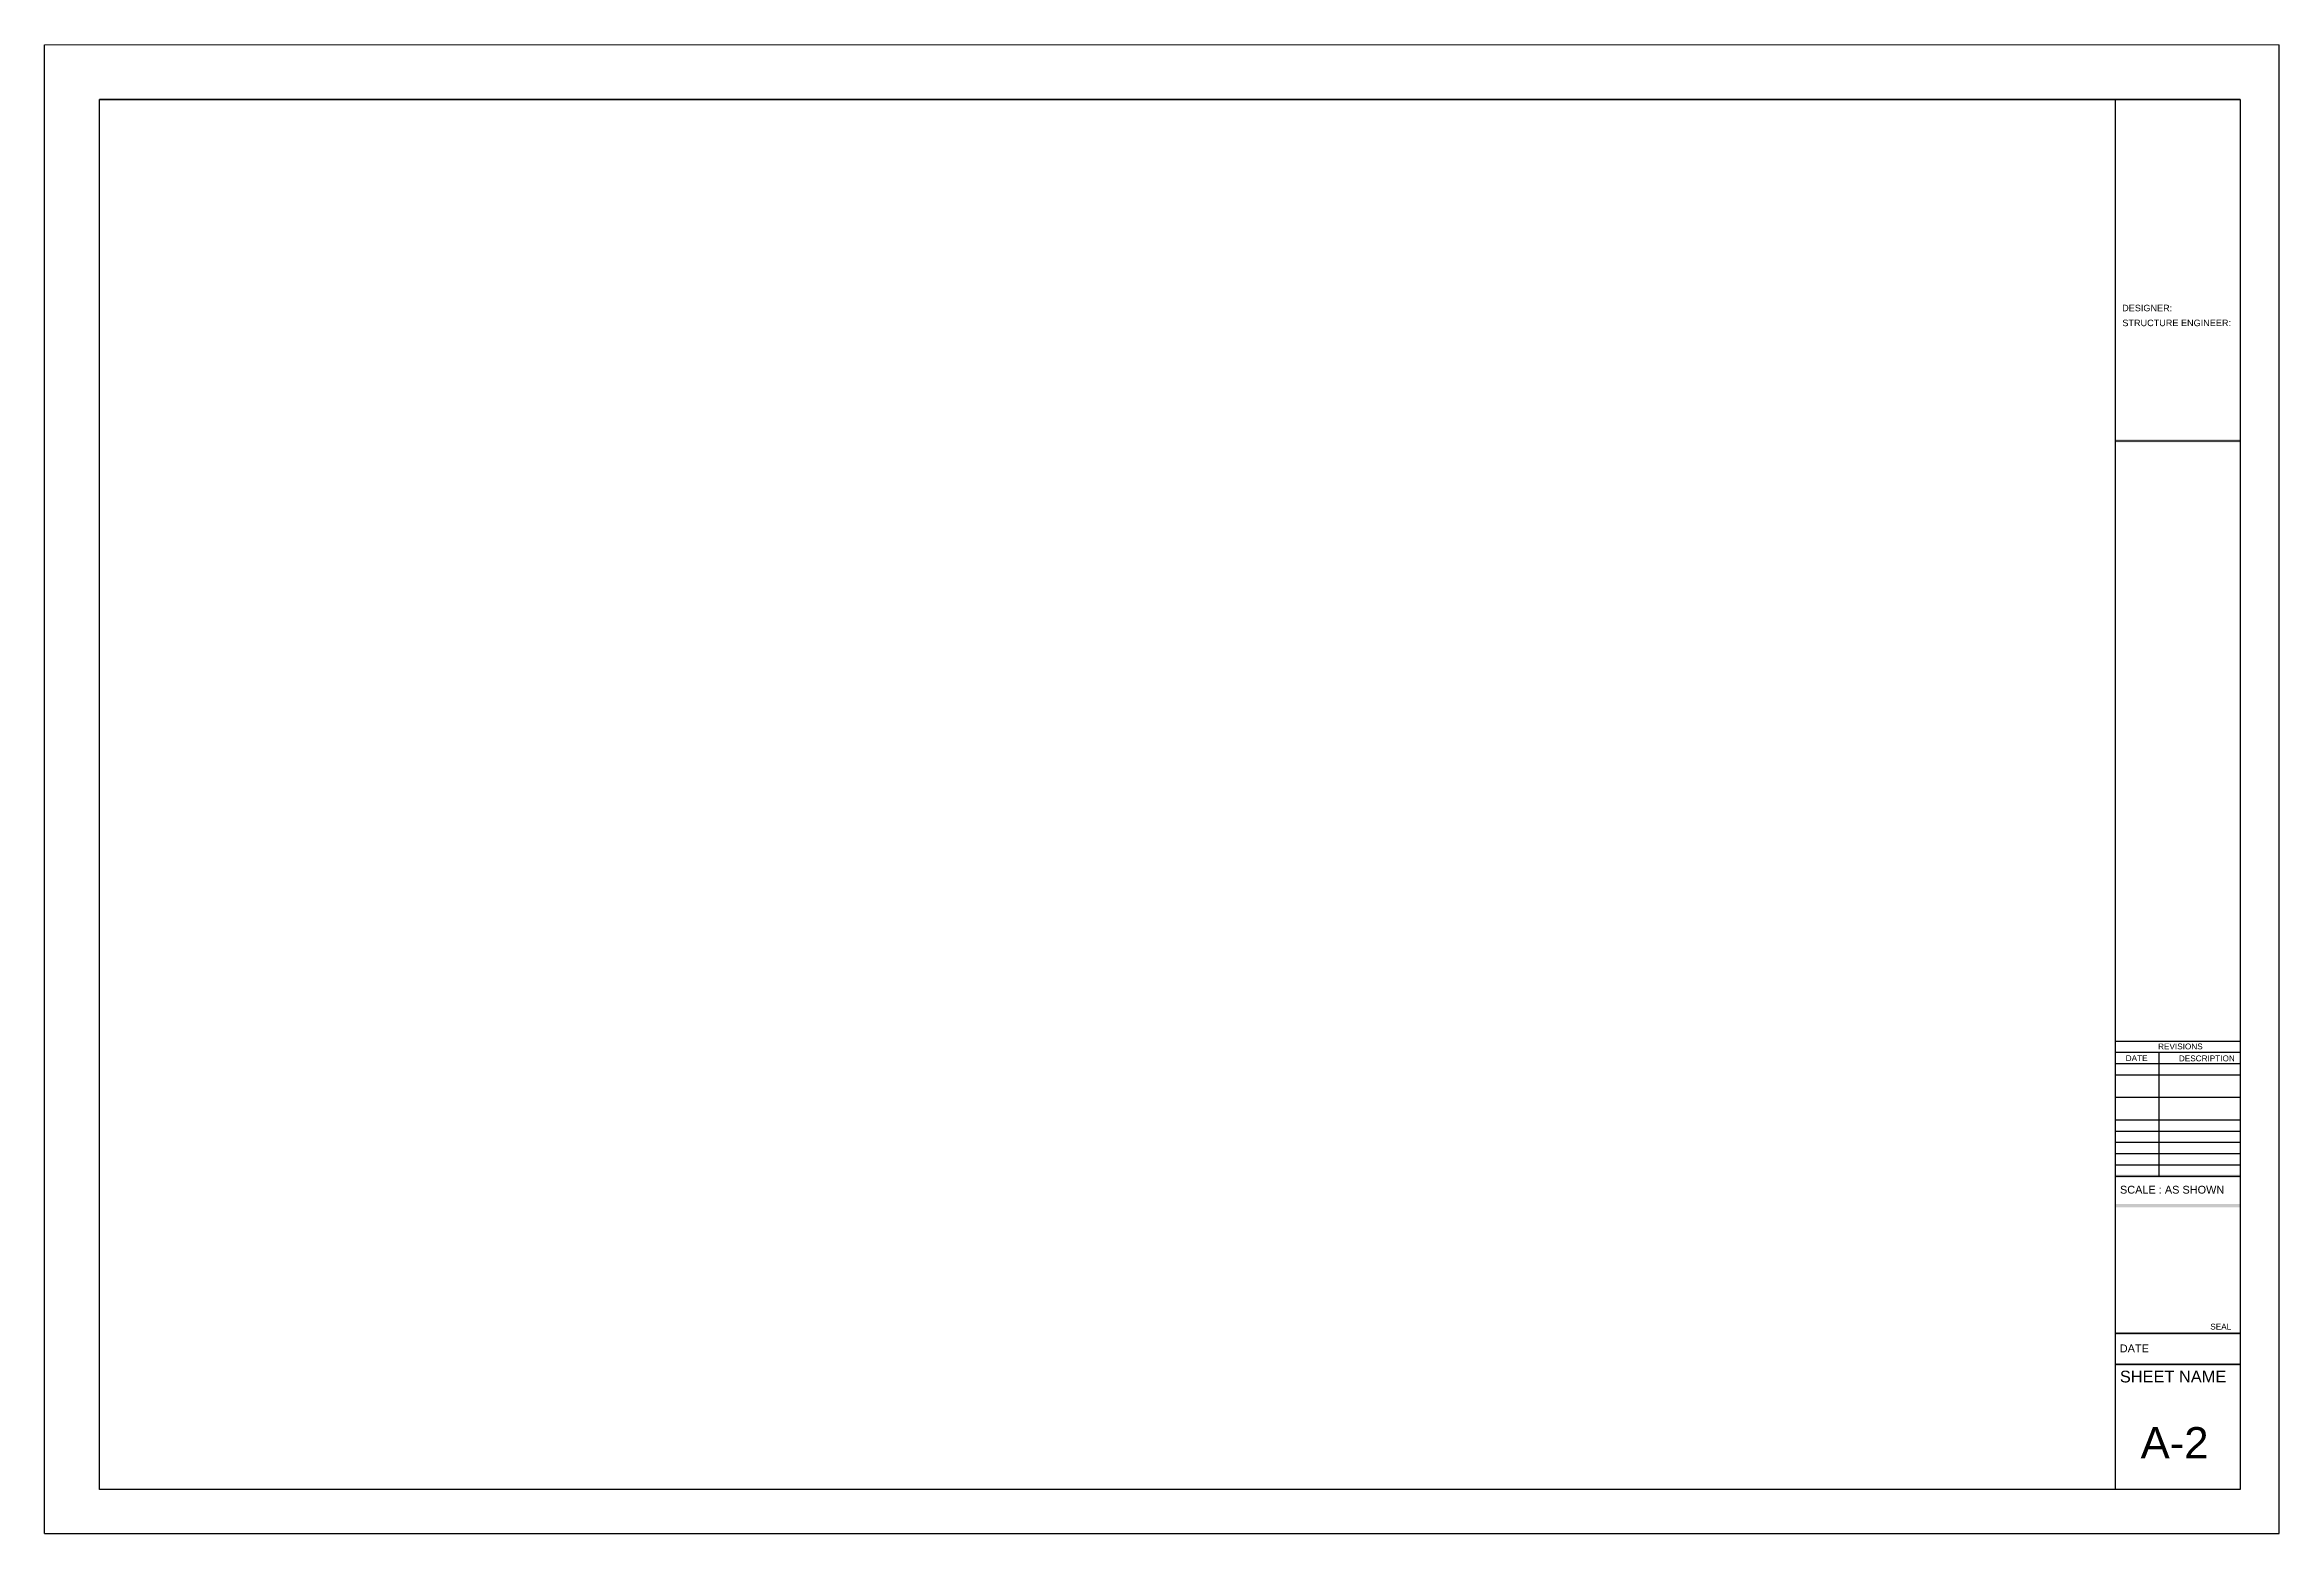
# Model space of a CAD drawing. Header units: inches. Extents: x 38 to 8673, y 1 to 7200.
# Drawn here: x 6334 to 8673, y 497 to 2056 of the extents above; entities that cross this region are included whole.
import ezdxf

# ---------------------------------------------------------------- set-up
doc = ezdxf.new("R2010")
doc.units = ezdxf.units.IN
doc.header["$MEASUREMENT"] = 0
for name, color, linetype in [('PDF5_0', 7, 'Continuous'), ('PDF5_Border', 7, 'Continuous'), ('PDF5_TEXT', 7, 'Continuous')]:
    doc.layers.add(name, color=color, linetype=linetype)
doc.styles.add('PDF Arial', font='arial.ttf')

msp = doc.modelspace()

# ---------------------------------------------------------------- linework, layer by layer
for q in [(6334.3, 2055.5), (8672.5, 497.3)]:
    msp.add_line((6334.3, 497.3), q)
at = {"layer": 'PDF5_0', "lineweight": 9}
msp.add_lwpolyline([(8672.5, 2055.5), (6334.3, 2055.5)], dxfattribs=at)
at = {"layer": 'PDF5_Border', "lineweight": 25}
for points in [[(8672.5, 497.3), (8672.5, 2055.5)], [(6391.6, 1998.3), (8631.6, 1998.3), (6391.6, 1998.3)], [(8631.6, 1998.3), (8631.6, 543.1), (6391.6, 543.1), (6391.6, 1998.3)], [(8500.8, 1998.3), (8500.8, 543.1)], [(8500.8, 1641), (8631.6, 1641)], [(8631.6, 1589.5), (8631.6, 1074.5)], [(8500.8, 1012.5), (8631.6, 1012.5)], [(8500.8, 1000.8), (8631.6, 1000.8)], [(8500.8, 989), (8631.6, 989)], [(8546.4, 1000.8), (8546.4, 871.3)], [(8500.8, 977.2), (8631.6, 977.2)], [(8500.8, 953.7), (8631.6, 953.7)], [(8500.8, 930.1), (8631.6, 930.1)], [(8500.8, 918.4), (8631.6, 918.4)], [(8500.8, 906.6), (8631.6, 906.6)], [(8500.8, 894.8), (8631.6, 894.8)], [(8500.8, 883), (8631.6, 883)], [(8500.8, 871.3), (8631.6, 871.3)], [(8631.6, 706.6), (8500.8, 706.6)], [(8631.6, 673.9), (8500.8, 673.9)]]:
    msp.add_lwpolyline(points, dxfattribs=at)
at = {"layer": 'PDF5_Border', "transparency": 33554559}
for points in [[(8500.8, 1642.6), (8500.8, 1639.3), (8631.6, 1642.6)], [(8500.8, 1639.3), (8631.6, 1642.6), (8631.6, 1639.3)], [(8500.8, 872.9), (8500.8, 869.6), (8631.6, 872.9)], [(8500.8, 869.6), (8631.6, 872.9), (8631.6, 869.6)], [(8500.8, 841.9), (8500.8, 838.7), (8631.6, 841.9)], [(8500.8, 838.7), (8631.6, 841.9), (8631.6, 838.7)], [(8500.8, 708.2), (8500.8, 705), (8631.6, 708.2)], [(8500.8, 705), (8631.6, 708.2), (8631.6, 705)], [(8500.8, 675.5), (8500.8, 672.3), (8631.6, 675.5)], [(8500.8, 672.3), (8631.6, 675.5), (8631.6, 672.3)]]:
    msp.add_solid(points, dxfattribs=at)

# ---------------------------------------------------------------- texts
at = {"layer": 'PDF5_TEXT', "attachment_point": 7, "style": 'PDF Arial'}
for s, insert, char_height in [('DESIGNER: ', (8508.1, 1776.4), 6.81), ('STRUCTURE ENGINEER:', (8508.3, 1760.8), 6.813), ('REVISIONS', (8545.7, 1003.8), 6.13), ('DATE', (8511.8, 991.6), 6.13), ('DESCRIPTION', (8567.4, 991.3), 6.132), ('SCALE : AS SHOWN', (8505.8, 852.8), 8.175), ('SEAL', (8600.3, 710.5), 6.13), ('DATE', (8505.6, 686.8), 8.18), ('SHEET NAME', (8505.7, 655.1), 12.26), ('A-2', (8527.4, 575.8), 32.7)]:
    msp.add_mtext(s, dxfattribs=dict(at, insert=insert, char_height=char_height))

doc.saveas('drawing.dxf')
